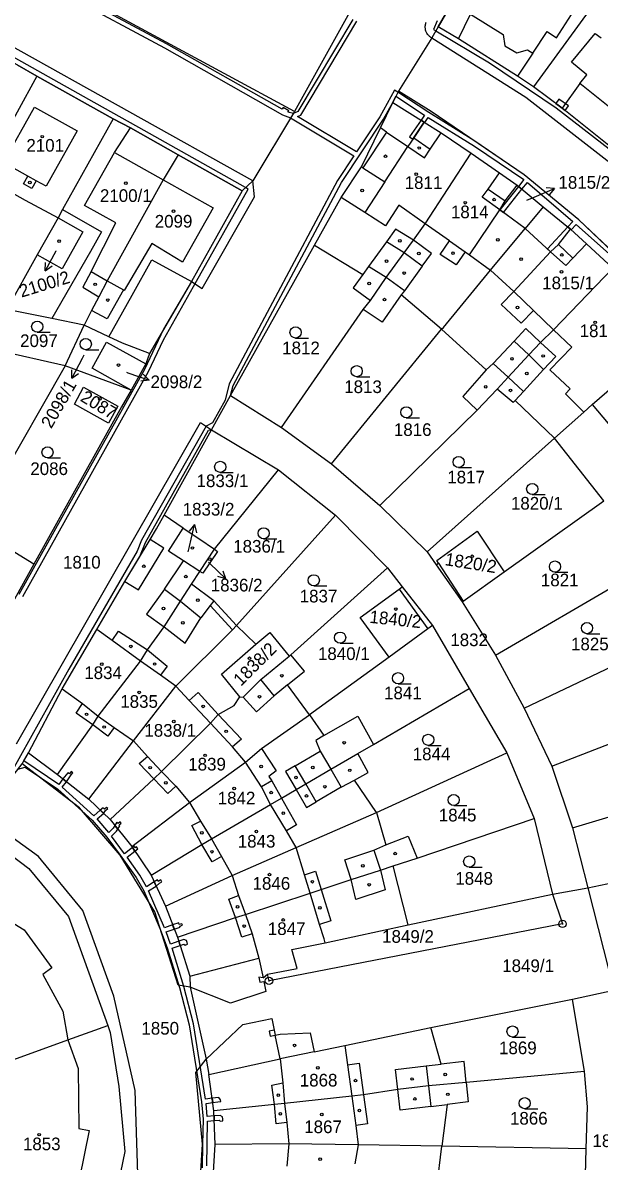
# Model space of a CAD drawing. Extents: x -784124 to -780570, y -980818 to -976926.
# Drawn here: x -782291.2 to -782213.7, y -978586.4 to -978433.4 of the extents above; entities that cross this region are included whole.
import ezdxf
from ezdxf.enums import TextEntityAlignment as Align

# ---------------------------------------------------------------- set-up
doc = ezdxf.new("R2010")
doc.units = 0
doc.header["$LTSCALE"] = 3.138375
doc.header["$MEASUREMENT"] = 0
doc.linetypes.add('0_051C', pattern=[0])
for name, color, linetype in [('1', 7, 'CONTINUOUS'), ('1029', 1, 'CONTINUOUS'), ('105', 1, 'CONTINUOUS'), ('18', 1, 'CONTINUOUS'), ('21800', 1, 'CONTINUOUS'), ('21900', 1, 'CONTINUOUS'), ('23700', 1, 'CONTINUOUS'), ('304', 1, 'CONTINUOUS'), ('402', 1, 'CONTINUOUS'), ('404', 1, 'CONTINUOUS')]:
    doc.layers.add(name, color=color, linetype=linetype)

# ---------------------------------------------------------------- blocks, each defined once
blk = doc.blocks.new('4_02$0')
at = {"layer": '404', "color": 255, "linetype": 'Continuous'}
blk.add_circle((-0.01, 0), 0.175, dxfattribs=at)
blk = doc.blocks.new('1029$1')
at = {"layer": '1029', "color": 6, "linetype": 'Continuous'}
for p, q in [((0, 3), (-0.5, 2)), ((0, 0), (0, 3)), ((0, 3), (0.5, 2))]:
    blk.add_line(p, q, dxfattribs=at)
blk = doc.blocks.new('3_04$3')
at = {"layer": '304', "color": 255, "linetype": 'Continuous'}
blk.add_line((0.01, 0), (1.76, 0), dxfattribs=at)
blk.add_circle((0.01, 0.75), 0.75, dxfattribs=at)
blk = doc.blocks.new('$15')
at = {"layer": '1', "color": 254, "linetype": 'Continuous'}
for points in [[(-72.585, 108.055), (-69.945, 106.535), (-59.665, 100.785), (-57.355, 99.595), (-50.955, 95.945), (-42.365, 91.135), (-49.175, 78.925), (-52.905, 72.535), (-55.475, 67.125), (-72.375, 36.885)], [(-72.485, 13.445), (-71.485, 13.725), (-67.105, 10.765), (-62.495, 6.575), (-60.545, 4.295), (-58.765, 1.895), (-56.615, -1.105), (-55.575, -2.905), (-53.365, -8.055), (-52.435, -10.545), (-50.795, -15.875), (-49.475, -20.885), (-47.835, -31.245), (-47.615, -33.545), (-47.695, -36.905), (-47.725, -40.115)], [(-47.115, -39.835), (-47.015, -33.815), (-46.115, -33.735), (-46.135, -33.125), (-47.045, -33.205), (-47.205, -31.465), (-46.315, -31.345), (-46.395, -30.755), (-47.285, -30.865), (-48.895, -20.765), (-50.215, -15.735), (-51.785, -10.615), (-50.705, -10.235), (-50.885, -9.665), (-51.975, -10.045), (-52.575, -8.405), (-51.485, -8.025), (-51.705, -7.465), (-52.795, -7.845), (-54.925, -2.885), (-53.925, -2.255), (-54.175, -1.705), (-55.205, -2.345), (-56.115, -0.785), (-57.825, 1.615), (-56.755, 2.425), (-57.085, 2.925), (-58.175, 2.095), (-59.915, 4.455), (-59.245, 5.125), (-59.065, 5.395), (-59.465, 5.885), (-59.705, 5.505), (-60.285, 4.925), (-61.855, 6.755), (-60.975, 7.505), (-61.415, 7.925), (-62.275, 7.185), (-66.515, 11.035), (-65.955, 11.755), (-66.425, 12.135), (-66.985, 11.405), (-71.675, 14.575), (-71.055, 15.635), (-66.545, 24.245), (-61.875, 32.195), (-58.135, 38.665), (-56.095, 42.005), (-55.345, 43.895), (-46.885, 58.975), (-46.475, 59.025), (-43.935, 63.635), (-43.555, 64.985), (-29.035, 92.215), (-23.365, 100.755), (-22.135, 102.985), (-21.725, 103.825), (-17.875, 101.285), (-18.335, 100.605), (-17.915, 100.345), (-17.825, 100.295), (-17.365, 100.955), (-11.145, 97.105), (-4.525, 92.615), (-5.245, 91.705), (-4.785, 91.325), (-4.055, 92.245), (2.035, 86.975), (1.365, 86.265), (1.745, 85.955), (1.825, 85.885), (2.485, 86.585), (8.565, 81.165)], [(13.975, 76.655), (2.875, 87.225), (-4.475, 93.265), (-11.255, 97.875), (-17.295, 101.615), (-21.455, 104.365), (-21.885, 104.645), (-23.885, 101.075), (-27.015, 96.335), (-34.945, 101.085), (-34.465, 101.275), (-26.945, 113.905)], [(-16.185, 113.925), (-16.645, 112.795), (-16.345, 112.615), (-9.145, 108.325), (-0.175, 102.275), (8.325, 95.675), (8.995, 94.945), (16.185, 88.315), (20.015, 84.375), (20.715, 84.095), (20.975, 84.325), (35.325, 96.815), (51.305, 111.125), (55.855, 115.115)], [(55.235, 115.365), (51.125, 111.775), (50.835, 112.085), (50.385, 111.685), (50.675, 111.375), (35.215, 97.535), (34.915, 98.145), (34.445, 97.735), (34.755, 97.115), (20.565, 84.765), (20.395, 84.945), (16.155, 89.055), (9.365, 95.245), (0.635, 102.225), (-3.255, 105.075), (-5.405, 106.515), (-13.325, 111.515), (-16.055, 113.125), (-8.835, 125.635)], [(-27.495, 114.145), (-34.875, 101.755), (-35.485, 101.505), (-36.235, 101.665), (-36.105, 101.875), (-36.865, 102.295), (-36.985, 102.065), (-52.505, 110.855), (-65.395, 117.795)], [(-86.525, 128.515), (-68.345, 118.385), (-65.995, 117.435), (-52.795, 110.325), (-36.925, 101.305), (-35.855, 100.905), (-27.345, 95.825), (-29.545, 92.515), (-44.115, 65.215), (-44.645, 63.005), (-46.325, 59.945), (-47.215, 59.505), (-55.875, 44.185), (-56.465, 42.705), (-65.635, 26.865), (-77.355, 5.905)], [(-71.835, 36.625), (-54.935, 66.845), (-52.925, 71.105), (-48.495, 79.005), (-41.575, 91.355), (-41.905, 91.545), (-55.535, 99.225), (-62.945, 103.375), (-81.415, 113.725)]]:
    blk.add_lwpolyline(points, dxfattribs=at)
blk = doc.blocks.new('1_05$19')
at = {"layer": '105', "color": 3, "linetype": 'Continuous'}
for radius in [0.5, 0.0303]:
    blk.add_circle((0, 0), radius, dxfattribs=at)

msp = doc.modelspace()

# ---------------------------------------------------------------- linework, layer by layer
at = {"layer": '1029', "color": 255, "linetype": 'Continuous'}
for p, q in [((-782223.52, -978457.21), (-782222.57, -978456.81)), ((-782286.78, -978464.01), (-782286.8, -978464.04)), ((-782283.02, -978478.04), (-782283.25, -978478.48)), ((-782277.32, -978480.3), (-782277.1, -978480.38)), ((-782269, -978504.42), (-782268.83, -978503.7)), ((-782266.31, -978505.81), (-782266.12, -978505.98))]:
    msp.add_line(p, q, dxfattribs=at)
at = {"layer": '21800', "color": 255, "linetype": 'Continuous'}
for p, q in [((-782219.55, -978435.4), (-782216.72, -978431.01)), ((-782232.73, -978435.55), (-782231.1, -978432.22)), ((-782231.1, -978432.22), (-782226.73, -978434.97)), ((-782226.73, -978434.97), (-782226.48, -978436.47)), ((-782222.71, -978437.47), (-782220.8, -978434.53)), ((-782220.8, -978434.53), (-782219.55, -978435.4)), ((-782217.53, -978438.67), (-782214.34, -978434.8)), ((-782214.34, -978434.8), (-782213.56, -978435.42)), ((-782260.32, -978454.62), (-782293.36, -978436.17)), ((-782236.31, -978435.41), (-782223.66, -978443.36)), ((-782226.48, -978436.47), (-782224.89, -978437.43)), ((-782224.89, -978437.43), (-782223.43, -978437.01)), ((-782222.71, -978437.47), (-782224.81, -978440.55)), ((-782223.43, -978437.01), (-782222.71, -978437.47)), ((-782215.47, -978440.38), (-782217.53, -978438.67)), ((-782216.4, -978441.53), (-782215.47, -978440.38)), ((-782236.38, -978445.3), (-782240.79, -978442.55)), ((-782216.4, -978441.53), (-782218.77, -978444.84)), ((-782211.7, -978445.3), (-782216.4, -978441.53)), ((-782223.66, -978443.36), (-782211.17, -978453.09)), ((-782293.82, -978452.15), (-782289.66, -978444.7)), ((-782289.66, -978444.7), (-782283.94, -978447.89)), ((-782223.88, -978453.8), (-782236.38, -978445.3)), ((-782237.32, -978446.72), (-782238.72, -978448.85)), ((-782283.94, -978447.89), (-782288.1, -978455.34)), ((-782278.93, -978450.79), (-782276.76, -978447.47)), ((-782242.37, -978448.06), (-782245.54, -978452.86)), ((-782242.37, -978448.06), (-782243.2, -978447.49)), ((-782242.37, -978448.06), (-782239.52, -978450.01)), ((-782236.5, -978450.35), (-782235.02, -978448.16)), ((-782242.6, -978454.73), (-782239.52, -978450.01)), ((-782238.72, -978448.85), (-782239.52, -978450.01)), ((-782239.52, -978450.01), (-782237.3, -978451.53)), ((-782238.72, -978448.85), (-782236.5, -978450.35)), ((-782282.94, -978457.94), (-782278.93, -978450.79)), ((-782278.93, -978450.79), (-782272.38, -978454.48)), ((-782237.3, -978451.53), (-782236.5, -978450.35)), ((-782290.57, -978453.97), (-782293.82, -978452.15)), ((-782245.54, -978452.86), (-782245.74, -978452.72)), ((-782245.54, -978452.86), (-782242.6, -978454.73)), ((-782291.14, -978454.99), (-782290.57, -978453.97)), ((-782289.44, -978454.59), (-782290.57, -978453.97)), ((-782289.44, -978454.59), (-782290.02, -978455.63)), ((-782288.1, -978455.34), (-782289.44, -978454.59)), ((-782272.38, -978454.48), (-782265.66, -978458.23)), ((-782260.1, -978456.75), (-782260.32, -978454.62)), ((-782242.6, -978454.73), (-782245.31, -978458.87)), ((-782228.75, -978455.72), (-782227.22, -978453.53)), ((-782216.53, -978459.84), (-782223.88, -978453.8)), ((-782290.02, -978455.63), (-782291.14, -978454.99)), ((-782229.52, -978456.81), (-782228.75, -978455.72)), ((-782228.75, -978455.72), (-782226.45, -978457.28)), ((-782278.75, -978460.25), (-782282.94, -978457.94)), ((-782267.12, -978469.08), (-782260.1, -978456.75)), ((-782245.31, -978458.87), (-782248.47, -978456.85)), ((-782240.72, -978457.89), (-782242.5, -978460.67)), ((-782237.17, -978460.38), (-782240.72, -978457.89)), ((-782227.17, -978458.52), (-782229.52, -978456.81)), ((-782285.9, -978458.46), (-782280.67, -978461.47)), ((-782265.66, -978458.23), (-782269.78, -978465.54)), ((-782242.5, -978460.67), (-782245.31, -978458.87)), ((-782231.25, -978464.55), (-782227.17, -978458.52)), ((-782282.05, -978466.8), (-782278.75, -978460.25)), ((-782233.9, -978462.68), (-782237.17, -978460.38)), ((-782220.34, -978464.13), (-782223.75, -978461)), ((-782205.43, -978470.41), (-782216.53, -978459.84)), ((-782280.67, -978461.47), (-782282.12, -978464.1)), ((-782241.16, -978461.1), (-782242.39, -978462.8)), ((-782238.77, -978462.59), (-782241.16, -978461.1)), ((-782236.34, -978464.35), (-782238.77, -978462.59)), ((-782219.3, -978463.15), (-782217.66, -978461.11)), ((-782282.12, -978464.1), (-782287.32, -978473.09)), ((-782273.92, -978463.01), (-782277.6, -978469.35)), ((-782269.78, -978465.54), (-782273.92, -978463.01)), ((-782242.39, -978462.8), (-782244.79, -978466.12)), ((-782240, -978464.29), (-782242.39, -978462.8)), ((-782235.17, -978464.48), (-782233.9, -978462.68)), ((-782233.9, -978462.68), (-782231.82, -978464.15)), ((-782219.3, -978463.15), (-782220.34, -978464.13)), ((-782217.37, -978465.01), (-782219.3, -978463.15)), ((-782217.37, -978465.01), (-782215.52, -978463.08)), ((-782276.56, -978469.96), (-782273.91, -978465.2)), ((-782273.91, -978465.2), (-782268.58, -978468.14)), ((-782237.57, -978466.05), (-782240, -978464.29)), ((-782237.57, -978466.05), (-782236.34, -978464.35)), ((-782233.03, -978465.87), (-782235.17, -978464.48)), ((-782231.82, -978464.15), (-782233.03, -978465.87)), ((-782231.82, -978464.15), (-782231.25, -978464.55)), ((-782231.25, -978464.55), (-782228.4, -978466.59)), ((-782225.3, -978469.49), (-782220.34, -978464.13)), ((-782220.34, -978464.13), (-782218.31, -978466)), ((-782218.31, -978466), (-782217.37, -978465.01)), ((-782282.05, -978466.8), (-782283.15, -978468.9)), ((-782282.05, -978466.8), (-782279.9, -978468.05)), ((-782244.79, -978466.12), (-782245.56, -978467.18)), ((-782242.41, -978467.61), (-782244.79, -978466.12)), ((-782237.57, -978466.05), (-782239.98, -978469.37)), ((-782225.3, -978469.49), (-782228.4, -978466.59)), ((-782279.9, -978468.05), (-782277.7, -978469.25)), ((-782268.58, -978468.14), (-782267.12, -978469.08)), ((-782239.98, -978469.37), (-782242.41, -978467.61)), ((-782283.15, -978468.9), (-782281, -978470.2)), ((-782277.7, -978469.25), (-782279.89, -978473.14)), ((-782279.68, -978475.55), (-782276.56, -978469.96)), ((-782277.6, -978469.35), (-782277.7, -978469.25)), ((-782239.98, -978469.37), (-782240.39, -978469.93)), ((-782226.96, -978471.22), (-782225.3, -978469.49)), ((-782225.3, -978469.49), (-782222.63, -978472.04)), ((-782224.3, -978473.72), (-782226.96, -978471.22)), ((-782279.89, -978473.14), (-782282, -978472)), ((-782222.63, -978472.04), (-782224.3, -978473.72)), ((-782222.63, -978472.04), (-782219.95, -978474.6)), ((-782225.24, -978476.15), (-782223.67, -978474.46)), ((-782223.67, -978474.46), (-782221.69, -978476.31)), ((-782219.95, -978474.6), (-782217.5, -978476.95)), ((-782228.07, -978479.15), (-782225.24, -978476.15)), ((-782225.24, -978476.15), (-782223.27, -978477.99)), ((-782221.69, -978476.31), (-782219.64, -978478.22)), ((-782217.5, -978476.95), (-782220.43, -978480)), ((-782228.07, -978479.15), (-782228.98, -978479.97)), ((-782226.04, -978480.96), (-782228.07, -978479.15)), ((-782223.27, -978477.99), (-782221.28, -978479.95)), ((-782219.64, -978478.22), (-782221.28, -978479.95)), ((-782221.28, -978479.95), (-782223.99, -978482.88)), ((-782220.43, -978480), (-782217.73, -978482.54)), ((-782223.99, -978482.88), (-782226.04, -978480.96)), ((-782223.99, -978482.88), (-782225.12, -978484.09)), ((-782217.73, -978482.54), (-782218.35, -978483.23)), ((-782218.35, -978483.23), (-782215.9, -978485.66)), ((-782214.74, -978484.63), (-782207.44, -978493.39)), ((-782292.07, -978530.21), (-782267.37, -978487.07)), ((-782267.37, -978487.07), (-782265.88, -978488.04)), ((-782272.27, -978503.92), (-782274.11, -978502.79)), ((-782275.7, -978509.52), (-782272.27, -978503.92)), ((-782272.21, -978509.44), (-782269.65, -978505.64)), ((-782235.39, -978505.94), (-782232.08, -978511.06)), ((-782277.54, -978508.4), (-782275.7, -978509.52)), ((-782272.21, -978509.44), (-782274.61, -978512.8)), ((-782272.21, -978509.44), (-782270.03, -978511.06)), ((-782240.7, -978509.45), (-782236.81, -978514.77)), ((-782270.03, -978511.06), (-782267.3, -978513.3)), ((-782265.55, -978511.03), (-782266.08, -978511.62)), ((-782274.61, -978512.8), (-782272.26, -978514.5)), ((-782266.08, -978511.62), (-782267.3, -978513.3)), ((-782266.08, -978511.62), (-782263.07, -978514.92)), ((-782272.26, -978514.5), (-782269.4, -978516.7)), ((-782269.4, -978516.7), (-782267.3, -978513.3)), ((-782279.24, -978516.33), (-782281.28, -978514.87)), ((-782279.24, -978516.33), (-782278.36, -978515.1)), ((-782278.36, -978515.1), (-782274.48, -978517.59)), ((-782275.4, -978519.1), (-782279.24, -978516.33)), ((-782274.48, -978517.59), (-782271.84, -978519.78)), ((-782272.72, -978521), (-782275.4, -978519.1)), ((-782271.84, -978519.78), (-782272.72, -978521)), ((-782270.68, -978522.46), (-782272.72, -978521)), ((-782257.45, -978523.76), (-782259.24, -978521.6)), ((-782285.95, -978522.82), (-782283.21, -978524.82)), ((-782268.89, -978524.41), (-782270.68, -978522.46)), ((-782268.89, -978524.41), (-782267.69, -978523.31)), ((-782267.69, -978523.31), (-782265, -978526.3)), ((-782259.82, -978525.91), (-782257.45, -978523.76)), ((-782255.68, -978522.29), (-782257.45, -978523.76)), ((-782284.05, -978526.1), (-782283.21, -978524.82)), ((-782283.21, -978524.82), (-782281.12, -978526.5)), ((-782266.02, -978527.45), (-782268.89, -978524.41)), ((-782261.61, -978523.94), (-782259.82, -978525.91)), ((-782281.82, -978527.65), (-782284.05, -978526.1)), ((-782281.12, -978526.5), (-782278.94, -978528.04)), ((-782265, -978526.3), (-782261.85, -978529.59)), ((-782279.8, -978529.21), (-782281.82, -978527.65)), ((-782278.94, -978528.04), (-782279.8, -978529.21)), ((-782278.94, -978528.04), (-782276.35, -978529.83)), ((-782263.06, -978530.63), (-782266.02, -978527.45)), ((-782276.35, -978529.83), (-782274.48, -978531.9)), ((-782261.85, -978529.59), (-782263.06, -978530.63)), ((-782250.79, -978529.12), (-782251.89, -978529.75)), ((-782251.89, -978529.75), (-782251.27, -978531.21)), ((-782261.33, -978532.66), (-782263.06, -978530.63)), ((-782259.17, -978530.85), (-782257.2, -978533.85)), ((-782254.63, -978533.17), (-782251.27, -978531.21)), ((-782251.27, -978531.21), (-782249.86, -978533.63)), ((-782283.61, -978538.83), (-782291.32, -978532.89)), ((-782275.62, -978532.88), (-782274.48, -978531.9)), ((-782273.65, -978534.93), (-782275.62, -978532.88)), ((-782274.48, -978531.9), (-782272.6, -978533.92)), ((-782259.19, -978535.99), (-782261.33, -978532.66)), ((-782272.6, -978533.92), (-782270.69, -978535.89)), ((-782257.2, -978533.85), (-782258.2, -978534.6)), ((-782254.63, -978533.17), (-782255.93, -978533.93)), ((-782255.93, -978533.93), (-782254.52, -978536.35)), ((-782253.22, -978535.59), (-782254.63, -978533.17)), ((-782249.86, -978533.63), (-782248.45, -978536.05)), ((-782271.73, -978536.9), (-782273.65, -978534.93)), ((-782270.69, -978535.89), (-782271.73, -978536.9)), ((-782270.69, -978535.89), (-782268.85, -978538.11)), ((-782257.8, -978535.2), (-782259.19, -978535.99)), ((-782257.95, -978538.35), (-782259.19, -978535.99)), ((-782258.2, -978534.6), (-782257.8, -978535.2)), ((-782257.8, -978535.2), (-782256.5, -978537.5)), ((-782251.82, -978538.01), (-782253.22, -978535.59)), ((-782248.45, -978536.05), (-782246.7, -978535.1)), ((-782256.5, -978537.5), (-782254.45, -978541.1)), ((-782254.52, -978536.35), (-782253.11, -978538.77)), ((-782248.45, -978536.05), (-782251.82, -978538.01)), ((-782278.17, -978545.17), (-782283.61, -978538.83)), ((-782268.85, -978538.11), (-782267.38, -978540.6)), ((-782255.83, -978541.91), (-782257.95, -978538.35)), ((-782253.11, -978538.77), (-782251.82, -978538.01)), ((-782289.11, -978545.34), (-782296.75, -978539.86)), ((-782268.53, -978541.18), (-782267.38, -978540.6)), ((-782267.38, -978540.6), (-782265.87, -978542.96)), ((-782267.19, -978543.73), (-782268.53, -978541.18)), ((-782254.45, -978541.1), (-782255.83, -978541.91)), ((-782254.5, -978544.15), (-782255.83, -978541.91)), ((-782265.87, -978542.96), (-782264.52, -978545.35)), ((-782273.51, -978552.79), (-782278.17, -978545.17)), ((-782265.79, -978546.06), (-782267.19, -978543.73)), ((-782253.4, -978547.8), (-782254.5, -978544.15)), ((-782247.98, -978545.79), (-782244.08, -978544.52)), ((-782244.08, -978544.52), (-782242.49, -978543.8)), ((-782244.08, -978544.52), (-782243.21, -978547.18)), ((-782283.18, -978552.58), (-782289.11, -978545.34)), ((-782264.52, -978545.35), (-782265.79, -978546.06)), ((-782264.52, -978545.35), (-782263.12, -978547.89)), ((-782247.11, -978548.46), (-782247.98, -978545.79)), ((-782263.12, -978547.89), (-782262.25, -978550.57)), ((-782253.4, -978547.8), (-782251.92, -978547.32)), ((-782252.64, -978550.27), (-782253.4, -978547.8)), ((-782251.92, -978547.32), (-782251.15, -978549.78)), ((-782243.21, -978547.18), (-782242.54, -978549.84)), ((-782251.15, -978549.78), (-782249.84, -978554.01)), ((-782246.51, -978551.12), (-782247.11, -978548.46)), ((-782215.36, -978549.54), (-782211.85, -978563.28)), ((-782263.57, -978551.09), (-782262.25, -978550.57)), ((-782262.66, -978553.55), (-782263.57, -978551.09)), ((-782262.25, -978550.57), (-782261.33, -978553.13)), ((-782251.37, -978554.48), (-782252.64, -978550.27)), ((-782242.54, -978549.84), (-782246.51, -978551.12)), ((-782295.89, -978552.27), (-782291.03, -978555.18)), ((-782279.01, -978564.09), (-782283.18, -978552.58)), ((-782270.37, -978562.62), (-782273.51, -978552.79)), ((-782261.8, -978556.2), (-782262.66, -978553.55)), ((-782261.33, -978553.13), (-782260.43, -978555.73)), ((-782249.84, -978554.01), (-782251.37, -978554.48)), ((-782291.03, -978555.18), (-782287.31, -978560.32)), ((-782260.43, -978555.73), (-782261.8, -978556.2)), ((-782260.43, -978555.73), (-782259.51, -978559.01)), ((-782250.75, -978556.39), (-782251.37, -978554.48)), ((-782250.61, -978556.96), (-782250.75, -978556.39)), ((-782287.31, -978560.32), (-782288.52, -978561.2)), ((-782288.52, -978561.2), (-782285.83, -978566.1)), ((-782258.95, -978561.63), (-782259.54, -978561.55)), ((-782259.54, -978561.55), (-782259.4, -978562.24)), ((-782268.74, -978562.88), (-782270.37, -978562.62)), ((-782263.32, -978565.05), (-782268.74, -978562.88)), ((-782258.58, -978563.5), (-782263.32, -978565.05)), ((-782259.4, -978562.24), (-782258.86, -978562.13)), ((-782258.86, -978562.13), (-782258.58, -978563.5)), ((-782276.15, -978576.79), (-782279.01, -978564.09)), ((-782285.83, -978566.1), (-782285.18, -978569.96)), ((-782266.62, -978572.59), (-782261.68, -978567.92)), ((-782261.68, -978567.92), (-782257.8, -978567.11)), ((-782257.8, -978567.11), (-782257.48, -978568.66)), ((-782257.48, -978568.66), (-782258.16, -978568.8)), ((-782258.16, -978568.8), (-782258.01, -978569.48)), ((-782258.01, -978569.48), (-782257.34, -978569.34)), ((-782257.48, -978568.66), (-782257.34, -978569.34)), ((-782285.18, -978569.96), (-782283.8, -978573.83)), ((-782247.98, -978570.75), (-782247.63, -978573.33)), ((-782268.01, -978574.34), (-782266.62, -978572.59)), ((-782252.11, -978571.59), (-782256.67, -978572.54)), ((-782256.67, -978572.54), (-782256.3, -978575.76)), ((-782283.8, -978573.83), (-782283.69, -978581.87)), ((-782247.63, -978573.33), (-782246.04, -978573.12)), ((-782247.63, -978573.33), (-782247.06, -978577.54)), ((-782246.04, -978573.12), (-782245.46, -978577.37)), ((-782241.19, -978573.97), (-782237.07, -978573.47)), ((-782240.87, -978576.65), (-782241.19, -978573.97)), ((-782237.07, -978573.47), (-782235.03, -978573.23)), ((-782237.07, -978573.47), (-782236.75, -978576.15)), ((-782267.1, -978583.97), (-782268.01, -978574.34)), ((-782257.77, -978576.08), (-782256.3, -978575.76)), ((-782256.3, -978575.76), (-782256.07, -978578.5)), ((-782275.79, -978588), (-782276.15, -978576.79)), ((-782257.41, -978578.66), (-782257.77, -978576.08)), ((-782240.53, -978579.43), (-782240.87, -978576.65)), ((-782236.75, -978576.15), (-782236.41, -978578.93)), ((-782257.19, -978581.24), (-782257.41, -978578.66)), ((-782256.07, -978578.5), (-782255.75, -978581.08)), ((-782247.06, -978577.54), (-782246.52, -978581.49)), ((-782245.46, -978577.37), (-782244.93, -978581.27)), ((-782236.41, -978578.93), (-782234.25, -978578.67)), ((-782236.41, -978578.93), (-782240.53, -978579.43)), ((-782283.69, -978581.87), (-782282.32, -978582.15)), ((-782255.75, -978581.08), (-782257.19, -978581.24)), ((-782255.75, -978581.08), (-782255.52, -978583.93)), ((-782244.93, -978581.27), (-782246.52, -978581.49)), ((-782246.52, -978581.49), (-782246.17, -978584.07)), ((-782282.32, -978582.15), (-782283.63, -978588.55)), ((-782267.69, -978593.78), (-782267.1, -978583.97)), ((-782255.52, -978583.93), (-782255.79, -978586.96)), ((-782246.17, -978584.07), (-782246.65, -978586.63))]:
    msp.add_line(p, q, dxfattribs=at)
msp.add_lwpolyline([(-782236.31, -978435.41), (-782236.407, -978435.353), (-782236.5, -978435.29), (-782236.589, -978435.221), (-782236.672, -978435.145), (-782236.751, -978435.065), (-782236.823, -978434.979), (-782236.89, -978434.888), (-782236.95, -978434.793), (-782237.004, -978434.694), (-782237.051, -978434.592), (-782237.091, -978434.487), (-782237.123, -978434.379), (-782237.149, -978434.269), (-782237.166, -978434.158), (-782237.177, -978434.046), (-782237.179, -978433.934), (-782237.174, -978433.821), (-782237.161, -978433.709), (-782237.141, -978433.599), (-782237.113, -978433.49), (-782237.078, -978433.383), (-782237.035, -978433.279)], dxfattribs=at)
at = {"layer": '21900', "color": 3, "linetype": 'Continuous'}
for p, q in [((-782237.64, -978414.47), (-782254.74, -978445.3)), ((-782228.24, -978421.43), (-782235.46, -978433.94)), ((-782254.74, -978445.3), (-782285.07, -978428.88)), ((-782289.35, -978440.53), (-782296.7, -978453.98)), ((-782279.07, -978446.28), (-782289.35, -978440.53)), ((-782261.77, -978455.93), (-782270.36, -978451.12)), ((-782224.84, -978455.2), (-782221.33, -978458.09)), ((-782221.33, -978458.09), (-782223.75, -978461)), ((-782286.5, -978459.57), (-782289.29, -978464.55)), ((-782263.34, -978483.43), (-782252.07, -978463.23)), ((-782289.29, -978464.55), (-782293.38, -978471.87)), ((-782245.52, -978471.9), (-782244.53, -978470.67)), ((-782256.49, -978487.75), (-782245.52, -978471.9)), ((-782285.53, -978479.44), (-782282.98, -978473.97)), ((-782249.75, -978492.62), (-782234.98, -978474.52)), ((-782285.53, -978479.44), (-782295.19, -978477.26)), ((-782274.22, -978477.8), (-782274.72, -978479.2)), ((-782274.72, -978479.2), (-782276.67, -978482.7)), ((-782285.53, -978479.44), (-782298.04, -978501.3)), ((-782276.67, -978482.7), (-782285.53, -978479.44)), ((-782265.88, -978488.04), (-782263.34, -978483.43)), ((-782263.34, -978483.43), (-782256.49, -978487.75)), ((-782230.2, -978485.39), (-782227.5, -978482.59)), ((-782243.27, -978498.22), (-782230.2, -978485.39)), ((-782272.26, -978499.49), (-782265.88, -978488.04)), ((-782265.88, -978488.04), (-782256.88, -978493.44)), ((-782256.49, -978487.75), (-782249.75, -978492.62)), ((-782236.93, -978504.44), (-782219.82, -978489.15)), ((-782213.18, -978497.59), (-782219.82, -978489.15)), ((-782249.75, -978492.62), (-782243.27, -978498.22)), ((-782265.49, -978504.08), (-782256.88, -978493.44)), ((-782256.88, -978493.44), (-782249.22, -978499.49)), ((-782226.6, -978507.13), (-782213.18, -978497.59)), ((-782243.27, -978498.22), (-782236.93, -978504.44)), ((-782269.68, -978501.24), (-782272.26, -978499.49)), ((-782249.22, -978499.49), (-782262.54, -978514.32)), ((-782249.22, -978499.49), (-782242.26, -978506.6)), ((-782289.73, -978506.09), (-782296, -978502.25)), ((-782271.68, -978504.33), (-782269.68, -978501.24)), ((-782267.44, -978507.07), (-782265.49, -978504.08)), ((-782265.06, -978504.37), (-782267.07, -978507.31)), ((-782265.49, -978504.08), (-782265.06, -978504.37)), ((-782236.93, -978504.44), (-782235.72, -978506.17)), ((-782255.24, -978518.28), (-782242.26, -978506.6)), ((-782242.26, -978506.6), (-782240.27, -978509.14)), ((-782235.72, -978506.17), (-782232.23, -978511.17)), ((-782227.75, -978518.31), (-782207.47, -978506.5)), ((-782268.56, -978508.79), (-782267.44, -978507.07)), ((-782267.07, -978507.31), (-782267.44, -978507.07)), ((-782232.08, -978511.06), (-782226.6, -978507.13)), ((-782240.27, -978509.14), (-782236.2, -978514.33)), ((-782232.23, -978511.17), (-782232.08, -978511.06)), ((-782232.23, -978511.17), (-782227.75, -978518.31)), ((-782262.54, -978514.32), (-782259.91, -978516.85)), ((-782236.2, -978514.33), (-782236.81, -978514.77)), ((-782236.2, -978514.33), (-782231.26, -978522.8)), ((-782236.81, -978514.77), (-782242.04, -978518.57)), ((-782223.91, -978525.42), (-782206.26, -978517.05)), ((-782255.44, -978518.44), (-782255.24, -978518.28)), ((-782242.04, -978518.57), (-782252.71, -978526.32)), ((-782227.75, -978518.31), (-782223.91, -978525.42)), ((-782244.15, -978530.31), (-782231.26, -978522.8)), ((-782231.26, -978522.8), (-782226.23, -978531.41)), ((-782220.16, -978533.22), (-782196.54, -978524.07)), ((-782223.91, -978525.42), (-782220.16, -978533.22)), ((-782290.46, -978531.43), (-782286.56, -978534.35)), ((-782246.23, -978531.51), (-782244.15, -978530.31)), ((-782243.72, -978539.46), (-782226.23, -978531.41)), ((-782226.23, -978531.41), (-782222.55, -978540.25)), ((-782286.56, -978534.35), (-782282.38, -978537.67)), ((-782220.16, -978533.22), (-782217.42, -978541.51)), ((-782217.42, -978541.51), (-782197.49, -978535.47)), ((-782282.38, -978537.67), (-782279.51, -978540.38)), ((-782279.51, -978540.38), (-782276.57, -978544.02)), ((-782238.27, -978545.56), (-782222.55, -978540.25)), ((-782222.55, -978540.25), (-782220.08, -978550.4)), ((-782217.42, -978541.51), (-782215.36, -978549.54)), ((-782276.57, -978544.02), (-782274.01, -978547.85)), ((-782215.36, -978549.54), (-782191.74, -978544.59)), ((-782241.5, -978546.62), (-782238.27, -978545.56)), ((-782239.45, -978554.54), (-782241.5, -978546.62)), ((-782274.01, -978547.85), (-782272.08, -978552.02)), ((-782220.08, -978550.4), (-782215.36, -978549.54)), ((-782239.45, -978554.54), (-782220.08, -978550.4)), ((-782220.08, -978550.4), (-782218.74, -978554.4)), ((-782272.08, -978552.02), (-782270.47, -978556.18)), ((-782218.74, -978554.4), (-782258.16, -978562.05)), ((-782270.47, -978556.18), (-782270.29, -978556.73)), ((-782270.29, -978556.73), (-782270.11, -978557.3)), ((-782270.11, -978557.3), (-782268.79, -978561.44)), ((-782258.16, -978562.05), (-782258.35, -978561.15)), ((-782217.41, -978564.53), (-782211.85, -978563.28)), ((-782236.42, -978568.3), (-782217.41, -978564.53)), ((-782215.8, -978574.24), (-782217.41, -978564.53)), ((-782215.8, -978574.24), (-782231.67, -978575.69)), ((-782265.57, -978579.5), (-782266.25, -978574.62)), ((-782265.38, -978584.04), (-782265.57, -978579.5)), ((-782265.68, -978588.47), (-782265.38, -978584.04)), ((-782215.57, -978584.6), (-782234.97, -978584.23)), ((-782215.78, -978594.29), (-782215.57, -978584.6))]:
    msp.add_line(p, q, dxfattribs=at)
for points in [[(-782213.01, -978428.95), (-782215.15, -978431.73), (-782222.66, -978441.99)], [(-782289.35, -978440.53), (-782291.99, -978439.01), (-782293.41, -978438.22), (-782301.79, -978433.42)], [(-782235.46, -978433.94), (-782236.31, -978435.41), (-782240.79, -978442.55), (-782241.54, -978444.08)], [(-782222.66, -978441.99), (-782224.81, -978440.55), (-782232.73, -978435.55), (-782235.46, -978433.94)], [(-782210.04, -978451.82), (-782218.77, -978444.84), (-782222.66, -978441.99)], [(-782252.07, -978463.23), (-782248.47, -978456.85), (-782245.74, -978452.72), (-782243.2, -978447.49), (-782241.54, -978444.08)], [(-782241.54, -978444.08), (-782237.32, -978446.72), (-782235.02, -978448.16), (-782231.01, -978450.87)], [(-782254.74, -978445.3), (-782260.32, -978454.62), (-782261.77, -978455.93)], [(-782279.07, -978446.28), (-782285.9, -978458.46), (-782286.5, -978459.57)], [(-782270.36, -978451.12), (-782276.76, -978447.47), (-782279.07, -978446.28)], [(-782270.36, -978451.12), (-782272.38, -978454.48), (-782279.9, -978468.05), (-782281, -978470.2), (-782282, -978472), (-782282.98, -978473.97)], [(-782244.53, -978470.67), (-782242.41, -978467.61), (-782240, -978464.29), (-782238.77, -978462.59), (-782237.17, -978460.38), (-782231.01, -978450.87)], [(-782231.01, -978450.87), (-782227.22, -978453.53), (-782224.84, -978455.2)], [(-782296.7, -978453.98), (-782290.91, -978457.21), (-782286.5, -978459.57)], [(-782261.77, -978455.93), (-782268.58, -978468.14), (-782274.22, -978477.8)], [(-782223.75, -978461), (-782227.17, -978458.52), (-782226.45, -978457.28), (-782224.84, -978455.2)], [(-782221.33, -978458.09), (-782217.66, -978461.11), (-782215.52, -978463.08), (-782211.99, -978466.33)], [(-782286.5, -978459.57), (-782283.16, -978461.44), (-782285.94, -978466.42), (-782289.29, -978464.55)], [(-782234.98, -978474.52), (-782234.74, -978474.29), (-782228.4, -978466.59), (-782223.75, -978461)], [(-782252.07, -978463.23), (-782245.56, -978467.18), (-782246.87, -978468.98), (-782244.53, -978470.67)], [(-782227.5, -978482.59), (-782226.04, -978480.96), (-782223.27, -978477.99), (-782221.69, -978476.31), (-782219.95, -978474.6), (-782211.99, -978466.33)], [(-782234.98, -978474.52), (-782240.39, -978469.93), (-782242.96, -978473.6), (-782245.52, -978471.9)], [(-782282.98, -978473.97), (-782287.32, -978473.09), (-782293.38, -978471.87)], [(-782274.22, -978477.8), (-782277.85, -978476.42), (-782279.68, -978475.55), (-782282.98, -978473.97)], [(-782234.98, -978474.52), (-782228.98, -978479.97), (-782232.15, -978483.55), (-782230.2, -978485.39)], [(-782276.67, -978482.7), (-782281.92, -978479.78), (-782279.97, -978476.28), (-782274.72, -978479.2)], [(-782219.82, -978489.15), (-782215.9, -978485.66), (-782214.74, -978484.63), (-782210.81, -978481.23), (-782206.47, -978477.41)], [(-782283.06, -978482.33), (-782278.48, -978484.85), (-782279.74, -978487.14), (-782284.29, -978484.58), (-782283.06, -978482.33)], [(-782276.67, -978482.7), (-782277.96, -978484.94), (-782289.73, -978506.09)], [(-782219.82, -978489.15), (-782225.12, -978484.09), (-782225.39, -978484.38), (-782227.5, -978482.59)], [(-782290.46, -978531.43), (-782285.95, -978522.82), (-782281.28, -978514.87), (-782277.54, -978508.4), (-782274.11, -978502.79), (-782273.28, -978501.33), (-782272.26, -978499.49)], [(-782269.68, -978501.24), (-782267.58, -978502.63), (-782265.49, -978504.08)], [(-782235.72, -978506.17), (-782235.39, -978505.94), (-782235.61, -978505.59), (-782230.2, -978501.65), (-782226.6, -978507.13)], [(-782267.44, -978507.07), (-782269.65, -978505.64), (-782271.68, -978504.33)], [(-782289.73, -978506.09), (-782293.08, -978512.11), (-782295.23, -978515.95), (-782298.85, -978522.27), (-782299.96, -978524.26), (-782300.97, -978525.87)], [(-782286.56, -978534.35), (-782281.82, -978527.65), (-782281.12, -978526.5), (-782275.4, -978519.1), (-782274.48, -978517.59), (-782272.26, -978514.5), (-782270.03, -978511.06), (-782268.56, -978508.79)], [(-782262.54, -978514.32), (-782265.55, -978511.03), (-782268.56, -978508.79)], [(-782242.04, -978518.57), (-782245.92, -978513.26), (-782240.7, -978509.45), (-782240.27, -978509.14)], [(-782282.38, -978537.67), (-782276.35, -978529.83), (-782270.68, -978522.46), (-782263.07, -978514.92), (-782262.54, -978514.32)], [(-782259.91, -978516.85), (-782258.06, -978515.25), (-782255.44, -978518.44)], [(-782262.06, -978523.89), (-782264.54, -978520.87), (-782259.91, -978516.85)], [(-782262.06, -978523.89), (-782261.61, -978523.94), (-782259.24, -978521.6), (-782256.96, -978519.69), (-782255.44, -978518.44)], [(-782252.71, -978526.32), (-782255.68, -978522.29), (-782253.39, -978520.48), (-782255.24, -978518.28)], [(-782279.51, -978540.38), (-782273.65, -978534.93), (-782272.6, -978533.92), (-782266.02, -978527.45), (-782265, -978526.3), (-782262.82, -978525.06), (-782262.06, -978523.89)], [(-782276.57, -978544.02), (-782268.85, -978538.11), (-782261.33, -978532.66), (-782259.17, -978530.85), (-782252.71, -978526.32)], [(-782252.71, -978526.32), (-782250.79, -978529.12), (-782246.21, -978526.52), (-782244.15, -978530.31)], [(-782296.76, -978542.16), (-782296.75, -978539.86), (-782291.32, -978532.89), (-782290.46, -978531.43)], [(-782274.01, -978547.85), (-782267.19, -978543.73), (-782265.87, -978542.96), (-782257.95, -978538.35), (-782256.5, -978537.5), (-782254.52, -978536.35), (-782253.22, -978535.59), (-782249.86, -978533.63), (-782246.23, -978531.51)], [(-782243.72, -978539.46), (-782246.7, -978535.1), (-782244.84, -978534.07), (-782246.23, -978531.51)], [(-782272.08, -978552.02), (-782263.12, -978547.89), (-782254.5, -978544.15), (-782243.72, -978539.46)], [(-782243.72, -978539.46), (-782242.49, -978543.8), (-782239.47, -978542.6), (-782238.27, -978545.56)], [(-782296.76, -978542.16), (-782290.44, -978546.97), (-782285.11, -978553.41), (-782279.83, -978568.03)], [(-782270.47, -978556.18), (-782262.66, -978553.55), (-782261.33, -978553.13), (-782252.64, -978550.27), (-782251.15, -978549.78), (-782247.11, -978548.46), (-782243.21, -978547.18), (-782241.5, -978546.62)], [(-782258.35, -978561.15), (-782254.39, -978560.39), (-782255.09, -978557.83), (-782250.61, -978556.96), (-782239.45, -978554.54)], [(-782268.79, -978561.44), (-782259.51, -978559.01), (-782258.95, -978561.63), (-782258.35, -978561.15)], [(-782268.79, -978561.44), (-782268.74, -978562.88), (-782266.62, -978572.59), (-782266.25, -978574.62)], [(-782294.96, -978573.5), (-782285.18, -978569.96), (-782279.83, -978568.03)], [(-782279.83, -978568.03), (-782279.49, -978568.97), (-782278.31, -978576.26), (-782277.54, -978584.97), (-782279.59, -978594.97), (-782283.78, -978602.75)], [(-782266.25, -978574.62), (-782256.67, -978572.54), (-782257.34, -978569.34), (-782256.66, -978569.2), (-782252.65, -978569.01), (-782252.11, -978571.59), (-782247.98, -978570.75), (-782236.42, -978568.3)], [(-782231.67, -978575.69), (-782231.96, -978572.86), (-782235.03, -978573.23), (-782236.42, -978568.3)], [(-782215.57, -978584.6), (-782215.4, -978578.98), (-782215.8, -978574.24)], [(-782231.67, -978575.69), (-782236.75, -978576.15), (-782240.87, -978576.65), (-782245.46, -978577.37), (-782247.06, -978577.54), (-782256.07, -978578.5), (-782257.41, -978578.66), (-782265.57, -978579.5)], [(-782231.67, -978575.69), (-782231.4, -978578.32), (-782234.25, -978578.67), (-782234.97, -978584.23)], [(-782234.97, -978584.23), (-782246.17, -978584.07), (-782255.52, -978583.93), (-782265.38, -978584.04)], [(-782234.73, -978592.08), (-782234.35, -978590.06), (-782235.64, -978589.82), (-782234.97, -978584.23)]]:
    msp.add_lwpolyline(points, dxfattribs=at)
at = {"layer": '23700', "color": 255, "linetype": '0_051C'}
for points in [[(-782219.22, -978443.62), (-782219.64, -978444.2), (-782218.77, -978444.84), (-782218.39, -978445.15), (-782217.94, -978444.54), (-782219.22, -978443.62)], [(-782238.85, -978449.03), (-782237.32, -978446.72), (-782237.74, -978446.46), (-782239.31, -978448.72), (-782238.85, -978449.03)], [(-782226.68, -978458.88), (-782224.19, -978455.74), (-782224.65, -978455.36), (-782227.17, -978458.52), (-782226.68, -978458.88)], [(-782218.04, -978460.8), (-782220.78, -978463.72), (-782220.34, -978464.13), (-782219.3, -978463.15), (-782217.66, -978461.11), (-782218.04, -978460.8)], [(-782285.83, -978534.93), (-782285.36, -978535.31), (-782284.72, -978534.4), (-782284.51, -978534.1), (-782284.73, -978533.92), (-782284.96, -978534.25), (-782285.18, -978534.11), (-782285.83, -978534.93)], [(-782280.82, -978539.14), (-782280.38, -978539.56), (-782280.1, -978539.19), (-782279.81, -978538.92), (-782279.98, -978538.75), (-782280.26, -978539.01), (-782280.44, -978538.81), (-782280.82, -978539.14)], [(-782278.17, -978540.69), (-782278.44, -978540.94), (-782278.6, -978540.76), (-782278.87, -978541.18), (-782278.47, -978541.67), (-782278.19, -978541.23), (-782278.29, -978541.11), (-782278.03, -978540.87), (-782278.17, -978540.69)], [(-782275.98, -978544.04), (-782276.17, -978544.18), (-782276.29, -978543.98), (-782276.49, -978544.14), (-782276.16, -978544.64), (-782275.96, -978544.47), (-782275.77, -978544.33), (-782275.98, -978544.04)], [(-782273.58, -978548.77), (-782273.33, -978549.32), (-782272.88, -978548.93), (-782272.55, -978548.75), (-782272.69, -978548.49), (-782273.03, -978548.69), (-782273.15, -978548.5), (-782273.58, -978548.77)], [(-782270.29, -978554.25), (-782271.11, -978554.53), (-782270.89, -978555.09), (-782270.1, -978554.82), (-782270.14, -978554.7), (-782269.79, -978554.59), (-782269.87, -978554.39), (-782270.21, -978554.49), (-782270.29, -978554.25)], [(-782269.6, -978556.48), (-782270.29, -978556.73), (-782270.11, -978557.3), (-782269.6, -978557.12), (-782269.42, -978557.24), (-782269.09, -978557.12), (-782269.16, -978556.9), (-782269.25, -978556.61), (-782269.6, -978556.48)], [(-782265.8, -978577.82), (-782265.72, -978578.41), (-782265.02, -978578.29), (-782264.64, -978578.25), (-782264.67, -978578.02), (-782264.91, -978577.7), (-782265.8, -978577.82)], [(-782265.54, -978580.19), (-782265.52, -978580.8), (-782264.86, -978580.74), (-782264.73, -978580.91), (-782264.37, -978580.87), (-782264.38, -978580.64), (-782264.42, -978580.31), (-782264.72, -978580.12), (-782265.54, -978580.19)]]:
    msp.add_lwpolyline(points, close=True, dxfattribs=at)

# ---------------------------------------------------------------- block references
at = {"layer": '1029', "color": 0, "linetype": 'ByBlock'}
for p, rotation in [((-782222.57, -978456.81), 293), ((-782286.8, -978464.04), 152), ((-782283.25, -978478.48), 152), ((-782277.1, -978480.38), 251), ((-782268.83, -978503.7), 347), ((-782266.12, -978505.98), 226)]:
    msp.add_blockref('1029$1', p, dxfattribs=dict(at, rotation=rotation))
at = {"layer": '105', "color": 0, "linetype": 'ByBlock'}
for p in [(-782218.74, -978554.4), (-782258.16, -978562.05)]:
    msp.add_blockref('1_05$19', p, dxfattribs=at)
at = {"layer": '23700', "color": 0, "linetype": 'ByBlock'}
msp.add_blockref('$15', (-782219.405, -978547.065), dxfattribs=at)
at = {"layer": '304', "color": 0, "linetype": 'ByBlock'}
for p in [(-782289.3, -978474.94), (-782254.61, -978475.72), (-782282.78, -978477.29), (-782246.39, -978480.92), (-782239.73, -978486.44), (-782287.92, -978491.82), (-782232.71, -978493.12), (-782264.72, -978493.77), (-782222.82, -978496.74), (-782258.89, -978502.69), (-782219.77, -978507.16), (-782252.16, -978509), (-782215.47, -978515.43), (-782248.62, -978516.7), (-782240.84, -978522.16), (-782236.79, -978530.43), (-782233.37, -978538.51), (-782231.28, -978546.78), (-782225.47, -978569.6), (-782223.83, -978579.23)]:
    msp.add_blockref('3_04$3', p, dxfattribs=at)
at = {"layer": '402', "color": 0, "linetype": 'ByBlock'}
for p in [(-782237.97, -978450.2), (-782242.5, -978451.31), (-782290.27, -978454.82), (-782245.65, -978455.91), (-782227.93, -978457.13), (-782240.57, -978462.67), (-782227.41, -978462.54), (-782242.36, -978465.4), (-782238.04, -978464.36), (-782233.44, -978464.33), (-782224.3, -978465.13), (-782218.83, -978464.56), (-782240.01, -978466.99), (-782281.5, -978468.51), (-782244.71, -978468.4), (-782279.81, -978470.62), (-782242.64, -978470.56), (-782224.77, -978471.63), (-782225.52, -978478.51), (-782221.32, -978478.13), (-782223.54, -978480.48), (-782229.05, -978482.27), (-782225.71, -978482.75), (-782274.96, -978506.37), (-782269.33, -978507.76), (-782267.71, -978510.93), (-782272.33, -978512.05), (-782269.73, -978513.97), (-782276.72, -978517.13), (-782273.51, -978519.5), (-782256.44, -978521.07), (-782259.43, -978523.89), (-782267, -978525.19), (-782282.65, -978526.26), (-782280.28, -978527.96), (-782263.91, -978528.54), (-782248.05, -978530.07), (-782274.11, -978533.42), (-782259.22, -978533.27), (-782252.28, -978533.39), (-782247.31, -978533.78), (-782272.02, -978535.46), (-782254.53, -978534.74), (-782250.64, -978535.98), (-782257.86, -978536.77), (-782253.12, -978537.22), (-782256.23, -978539.53), (-782267.17, -978542.17), (-782265.81, -978544.71), (-782241.21, -978544.96), (-782245.55, -978546.6), (-782252.33, -978548.74), (-782244.71, -978549.14), (-782262.37, -978552.1), (-782251.31, -978552.24), (-782261.49, -978554.69), (-782254.71, -978570.72), (-782246.53, -978575.45), (-782238.94, -978575.23), (-782234.48, -978574.62), (-782256.9, -978577.41), (-782234.14, -978577.29), (-782238.55, -978577.91), (-782256.63, -978579.91), (-782246.02, -978579.47)]:
    msp.add_blockref('4_02$0', p, dxfattribs=at)
at = {"layer": '404', "color": 0, "linetype": 'ByBlock'}
for p in [(-782288.6, -978448.68), (-782277.38, -978454.92), (-782238.37, -978453.71), (-782231.79, -978457.55), (-782270.99, -978458.69), (-782286.35, -978462.72), (-782218.87, -978466.84), (-782214.34, -978473.61), (-782278.36, -978479.35), (-782280.88, -978483.88), (-782268.44, -978503.92), (-782266.1, -978505.42), (-782230.85, -978505.03), (-782241.11, -978512.12), (-782260.77, -978518.73), (-782280.62, -978519.52), (-782275.58, -978523.31), (-782270.95, -978527.22), (-782266.74, -978531.76), (-782262.83, -978536.21), (-782259.85, -978541.99), (-782258.08, -978547.78), (-782256.25, -978553.87), (-782251.6, -978573.73), (-782251.07, -978579.99), (-782289.01, -978582.71), (-782251.27, -978586)]:
    msp.add_blockref('4_02$0', p, dxfattribs=at)

# ---------------------------------------------------------------- texts
at = {"layer": '18', "color": 255, "linetype": 'Continuous'}
for s, p in [('2101', (-782290.75, -978451.2)), ('1811', (-782239.94, -978456.21)), ('1815/2', (-782219.29, -978456.18)), ('2100/1', (-782280.87, -978457.95)), ('1814', (-782233.73, -978460.14)), ('2099', (-782273.51, -978461.4)), ('1815/1', (-782221.47, -978469.68)), ('1818', (-782216.44, -978476.11)), ('2097', (-782291.59, -978477.44)), ('1812', (-782256.39, -978478.41)), ('1813', (-782248.06, -978483.62)), ('1816', (-782241.39, -978489.38)), ('2086', (-782290.22, -978494.63)), ('1833/1', (-782267.89, -978496.25)), ('1817', (-782234.22, -978495.76)), ('1820/1', (-782225.67, -978499.27)), ('1810', (-782285.83, -978507.19)), ('1821', (-782221.65, -978509.57)), ('1837', (-782254.04, -978511.74)), ('1832', (-782233.81, -978517.61)), ('1825', (-782217.6, -978518.17)), ('1840/1', (-782251.59, -978519.47)), ('1834', (-782282.97, -978522.03)), ('1835', (-782278.14, -978525.89)), ('1841', (-782242.71, -978524.74)), ('1838/1', (-782274.9, -978529.77)), ('1844', (-782238.86, -978532.94)), ('1839', (-782269.01, -978534.31)), ('1842', (-782265.05, -978538.86)), ('1845', (-782235.36, -978541.15)), ('1843', (-782262.36, -978544.66)), ('1846', (-782260.37, -978550.32)), ('1848', (-782233.14, -978549.65)), ('1847', (-782258.32, -978556.4)), ('1849/2', (-782242.97, -978557.45)), ('1849/1', (-782226.84, -978561.38)), ('1850', (-782275.3, -978569.78)), ('1869', (-782227.27, -978572.41)), ('1868', (-782254.03, -978576.75)), ('1866', (-782225.8, -978581.87)), ('1867', (-782253.43, -978583.01)), ('1853', (-782291.21, -978585.31)), ('1870', (-782214.72, -978584.88))]:
    msp.add_text(s, height=1.7, dxfattribs=at).set_placement(p, align=Align.BOTTOM_LEFT)
for s, rotation, p in [('2100/2', 17, (-782285.25, -978466.64)), ('2098/1', 60, (-782285.41, -978481.11))]:
    msp.add_text(s, height=1.7, rotation=rotation, dxfattribs=at).set_placement(p, align=Align.TOP_RIGHT)
msp.add_text('2098/2', height=1.7, dxfattribs=at).set_placement((-782274.07, -978480.75), align=Align.TOP_LEFT)
for s, rotation, p in [('2087', 329, (-782283.88, -978484.53)), ('1820/2', 351, (-782234.7, -978506.72)), ('1840/2', 354, (-782244.77, -978514.47)), ('1838/2', 45, (-782261.57, -978522.92))]:
    msp.add_text(s, height=1.7, rotation=rotation, dxfattribs=at).set_placement(p, align=Align.BOTTOM_LEFT)
for s, p in [('1833/2', (-782266.28, -978500.07)), ('1836/1', (-782259.49, -978505.05)), ('1836/2', (-782262.51, -978510.26))]:
    msp.add_text(s, height=1.7, dxfattribs=at).set_placement(p, align=Align.BOTTOM_CENTER)

doc.saveas('drawing.dxf')
